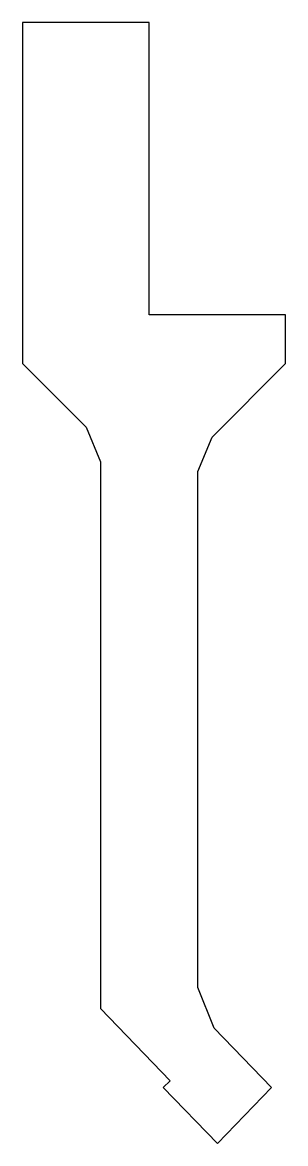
# Model space of a CAD drawing. Extents: x -20 to 7, y 0 to 115.
import ezdxf

# ---------------------------------------------------------------- set-up
doc = ezdxf.new("R2010")
doc.units = 0

msp = doc.modelspace()

# ---------------------------------------------------------------- linework, layer by layer
at = {"color": 7, "linetype": 'CONTINUOUS'}
for p, q in [((-7, 115), (-20, 115)), ((-20, 115), (-20, 80)), ((-7, 85), (-7, 115)), ((7, 85), (-7, 85)), ((7, 80), (7, 85)), ((-20, 80), (-13.47, 73.47)), ((-0.54, 72.47), (7, 80)), ((-13.47, 73.47), (-12, 69.93)), ((-2, 68.93), (-0.54, 72.47)), ((-12, 69.93), (-12, 13.86)), ((-2, 16.01), (-2, 68.93)), ((-0.32, 11.84), (-2, 16.01)), ((-12, 13.86), (-4.84, 6.45)), ((5.56, 5.75), (-0.32, 11.84)), ((-4.84, 6.45), (-5.56, 5.75)), ((-5.56, 5.75), (0, 0)), ((0, 0), (5.56, 5.75))]:
    msp.add_line(p, q, dxfattribs=at)

doc.saveas('drawing.dxf')
